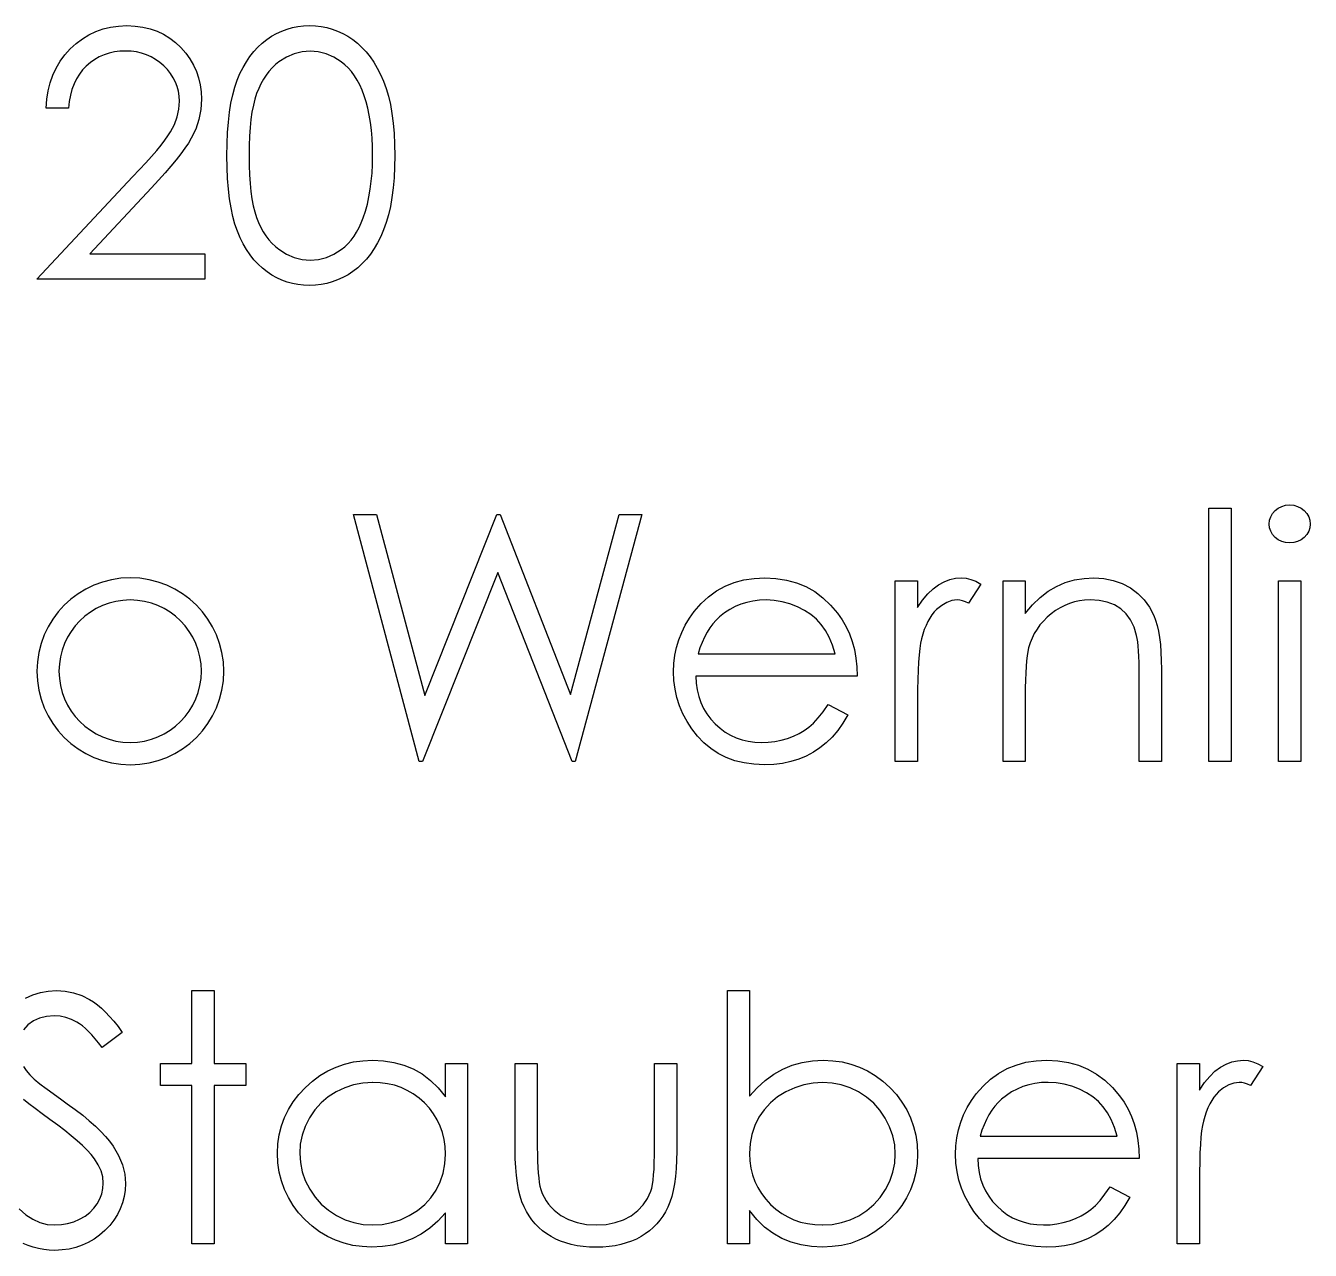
# Model space of a CAD drawing. Header units: millimetres. Extents: x -138 to 138, y -82 to 75.
# Drawn here: x -101.51 to -83.31, y -35.46 to -18.12 of the extents above; entities that cross this region are included whole.
import ezdxf

# ---------------------------------------------------------------- set-up
doc = ezdxf.new("R2010")
doc.units = ezdxf.units.MM

msp = doc.modelspace()

# ---------------------------------------------------------------- linework, layer by layer
at = {"color": 7, "linetype": 'Continuous', "flags": 128}
for points in [[(-100.905, -19.282), (-101.219, -19.282), (-101.219, -19.282), (-101.21, -19.157), (-101.192, -19.038), (-101.165, -18.925), (-101.127, -18.817), (-101.08, -18.716), (-101.023, -18.619), (-100.956, -18.528), (-100.88, -18.444), (-100.797, -18.366), (-100.708, -18.3), (-100.614, -18.244), (-100.517, -18.197), (-100.414, -18.162), (-100.307, -18.136), (-100.194, -18.12), (-100.077, -18.115), (-100.077, -18.115), (-99.962, -18.12), (-99.852, -18.135), (-99.748, -18.159), (-99.65, -18.193), (-99.557, -18.237), (-99.47, -18.29), (-99.388, -18.352), (-99.312, -18.425), (-99.244, -18.505), (-99.185, -18.587), (-99.134, -18.674), (-99.093, -18.763), (-99.061, -18.856), (-99.038, -18.953), (-99.025, -19.052), (-99.02, -19.156), (-99.02, -19.156), (-99.029, -19.302), (-99.056, -19.443), (-99.101, -19.579), (-99.165, -19.71), (-99.206, -19.778), (-99.255, -19.851), (-99.312, -19.931), (-99.378, -20.015), (-99.453, -20.106), (-99.536, -20.202), (-99.628, -20.304), (-99.728, -20.412), (-99.728, -20.412), (-100.604, -21.346), (-100.604, -21.346), (-98.975, -21.346), (-98.975, -21.346), (-98.975, -21.705), (-98.975, -21.705), (-101.353, -21.705), (-101.353, -21.705), (-99.996, -20.257), (-99.996, -20.257), (-99.897, -20.153), (-99.807, -20.056), (-99.727, -19.966), (-99.655, -19.884), (-99.593, -19.807), (-99.539, -19.739), (-99.495, -19.676), (-99.459, -19.621), (-99.404, -19.516), (-99.365, -19.408), (-99.342, -19.298), (-99.334, -19.184), (-99.334, -19.184), (-99.338, -19.112), (-99.348, -19.044), (-99.365, -18.978), (-99.389, -18.914), (-99.42, -18.852), (-99.458, -18.794), (-99.502, -18.738), (-99.554, -18.684), (-99.611, -18.635), (-99.671, -18.592), (-99.733, -18.556), (-99.799, -18.527), (-99.868, -18.504), (-99.94, -18.488), (-100.015, -18.478), (-100.093, -18.474), (-100.093, -18.474), (-100.175, -18.478), (-100.254, -18.488), (-100.329, -18.505), (-100.4, -18.528), (-100.469, -18.557), (-100.533, -18.594), (-100.594, -18.637), (-100.652, -18.687), (-100.704, -18.742), (-100.75, -18.803), (-100.791, -18.87), (-100.826, -18.941), (-100.855, -19.018), (-100.877, -19.101), (-100.894, -19.189), (-100.905, -19.282)], [(-98.661, -19.957), (-98.659, -19.788), (-98.652, -19.63), (-98.64, -19.481), (-98.624, -19.342), (-98.604, -19.213), (-98.578, -19.094), (-98.547, -18.984), (-98.513, -18.885), (-98.475, -18.793), (-98.432, -18.706), (-98.385, -18.627), (-98.334, -18.552), (-98.28, -18.483), (-98.223, -18.42), (-98.161, -18.363), (-98.095, -18.311), (-98.027, -18.265), (-97.956, -18.226), (-97.883, -18.192), (-97.808, -18.165), (-97.732, -18.143), (-97.654, -18.127), (-97.574, -18.118), (-97.491, -18.115), (-97.491, -18.115), (-97.407, -18.118), (-97.325, -18.127), (-97.246, -18.143), (-97.168, -18.165), (-97.093, -18.192), (-97.019, -18.226), (-96.947, -18.265), (-96.877, -18.312), (-96.811, -18.364), (-96.747, -18.423), (-96.687, -18.487), (-96.631, -18.557), (-96.579, -18.634), (-96.53, -18.717), (-96.485, -18.806), (-96.443, -18.901), (-96.406, -19.004), (-96.373, -19.115), (-96.345, -19.234), (-96.323, -19.361), (-96.305, -19.497), (-96.293, -19.642), (-96.286, -19.795), (-96.283, -19.957), (-96.283, -19.957), (-96.286, -20.117), (-96.293, -20.269), (-96.305, -20.414), (-96.322, -20.549), (-96.345, -20.676), (-96.372, -20.794), (-96.403, -20.905), (-96.441, -21.007), (-96.482, -21.102), (-96.527, -21.19), (-96.575, -21.273), (-96.628, -21.35), (-96.684, -21.421), (-96.744, -21.485), (-96.808, -21.544), (-96.875, -21.597), (-96.945, -21.643), (-97.018, -21.683), (-97.092, -21.717), (-97.168, -21.745), (-97.245, -21.767), (-97.325, -21.782), (-97.407, -21.792), (-97.491, -21.795), (-97.491, -21.795), (-97.574, -21.792), (-97.654, -21.783), (-97.732, -21.768), (-97.808, -21.747), (-97.882, -21.72), (-97.954, -21.686), (-98.024, -21.647), (-98.092, -21.602), (-98.158, -21.551), (-98.219, -21.494), (-98.277, -21.431), (-98.331, -21.362), (-98.381, -21.287), (-98.428, -21.207), (-98.472, -21.12), (-98.511, -21.027), (-98.546, -20.927), (-98.577, -20.817), (-98.602, -20.697), (-98.623, -20.568), (-98.64, -20.43), (-98.652, -20.281), (-98.659, -20.123), (-98.661, -19.957)], [(-98.347, -19.955), (-98.346, -20.095), (-98.34, -20.227), (-98.331, -20.351), (-98.32, -20.464), (-98.305, -20.569), (-98.287, -20.666), (-98.265, -20.754), (-98.24, -20.832), (-98.211, -20.905), (-98.179, -20.972), (-98.145, -21.035), (-98.107, -21.093), (-98.066, -21.147), (-98.022, -21.197), (-97.974, -21.242), (-97.923, -21.282), (-97.817, -21.35), (-97.707, -21.397), (-97.595, -21.426), (-97.48, -21.436), (-97.48, -21.436), (-97.365, -21.427), (-97.252, -21.398), (-97.144, -21.352), (-97.04, -21.286), (-96.99, -21.246), (-96.944, -21.202), (-96.9, -21.152), (-96.86, -21.098), (-96.823, -21.04), (-96.788, -20.976), (-96.757, -20.908), (-96.729, -20.835), (-96.729, -20.835), (-96.699, -20.741), (-96.671, -20.643), (-96.649, -20.54), (-96.63, -20.433), (-96.616, -20.32), (-96.605, -20.203), (-96.599, -20.081), (-96.597, -19.955), (-96.597, -19.955), (-96.599, -19.829), (-96.604, -19.708), (-96.614, -19.594), (-96.626, -19.485), (-96.643, -19.382), (-96.663, -19.286), (-96.687, -19.194), (-96.715, -19.109), (-96.746, -19.029), (-96.779, -18.955), (-96.816, -18.887), (-96.855, -18.824), (-96.897, -18.766), (-96.943, -18.714), (-96.99, -18.668), (-97.041, -18.627), (-97.147, -18.561), (-97.255, -18.512), (-97.366, -18.484), (-97.48, -18.474), (-97.48, -18.474), (-97.596, -18.484), (-97.709, -18.512), (-97.818, -18.561), (-97.923, -18.627), (-97.974, -18.667), (-98.021, -18.712), (-98.065, -18.762), (-98.106, -18.816), (-98.144, -18.874), (-98.179, -18.937), (-98.21, -19.004), (-98.239, -19.077), (-98.264, -19.155), (-98.286, -19.243), (-98.305, -19.339), (-98.32, -19.445), (-98.331, -19.559), (-98.34, -19.682), (-98.346, -19.814), (-98.347, -19.955)], [(-83.608, -24.904), (-83.55, -24.909), (-83.496, -24.924), (-83.446, -24.949), (-83.401, -24.983), (-83.363, -25.024), (-83.337, -25.071), (-83.32, -25.121), (-83.315, -25.175), (-83.315, -25.175), (-83.32, -25.227), (-83.337, -25.276), (-83.363, -25.322), (-83.401, -25.363), (-83.446, -25.397), (-83.496, -25.423), (-83.55, -25.437), (-83.608, -25.442), (-83.608, -25.442), (-83.665, -25.437), (-83.718, -25.423), (-83.768, -25.397), (-83.813, -25.363), (-83.85, -25.322), (-83.876, -25.276), (-83.893, -25.227), (-83.898, -25.175), (-83.898, -25.175), (-83.893, -25.121), (-83.876, -25.071), (-83.85, -25.024), (-83.813, -24.983), (-83.768, -24.949), (-83.718, -24.924), (-83.665, -24.909), (-83.608, -24.904)], [(-96.866, -25.039), (-96.542, -25.039), (-96.542, -25.039), (-95.857, -27.605), (-95.857, -27.605), (-94.838, -25.039), (-94.838, -25.039), (-94.792, -25.039), (-94.792, -25.039), (-93.792, -27.588), (-93.792, -27.588), (-93.104, -25.039), (-93.104, -25.039), (-92.783, -25.039), (-92.783, -25.039), (-93.727, -28.539), (-93.727, -28.539), (-93.771, -28.539), (-93.771, -28.539), (-94.824, -25.862), (-94.824, -25.862), (-95.89, -28.539), (-95.89, -28.539), (-95.935, -28.539), (-95.935, -28.539), (-96.866, -25.039)], [(-84.751, -24.949), (-84.437, -24.949), (-84.437, -24.949), (-84.437, -28.539), (-84.437, -28.539), (-84.751, -28.539), (-84.751, -28.539), (-84.751, -24.949)], [(-90.145, -27.731), (-89.866, -27.877), (-89.866, -27.877), (-89.935, -27.994), (-90.008, -28.1), (-90.087, -28.194), (-90.171, -28.275), (-90.26, -28.346), (-90.354, -28.407), (-90.454, -28.461), (-90.56, -28.505), (-90.671, -28.539), (-90.79, -28.564), (-90.915, -28.578), (-91.048, -28.583), (-91.048, -28.583), (-91.195, -28.577), (-91.334, -28.558), (-91.464, -28.527), (-91.587, -28.482), (-91.7, -28.426), (-91.806, -28.356), (-91.904, -28.274), (-91.993, -28.18), (-92.073, -28.077), (-92.143, -27.971), (-92.201, -27.862), (-92.249, -27.749), (-92.286, -27.633), (-92.313, -27.515), (-92.328, -27.392), (-92.334, -27.267), (-92.334, -27.267), (-92.329, -27.149), (-92.316, -27.034), (-92.293, -26.922), (-92.26, -26.814), (-92.219, -26.709), (-92.169, -26.607), (-92.108, -26.508), (-92.04, -26.413), (-92.04, -26.413), (-91.942, -26.301), (-91.837, -26.204), (-91.724, -26.122), (-91.603, -26.055), (-91.474, -26.003), (-91.337, -25.965), (-91.193, -25.944), (-91.04, -25.936), (-91.04, -25.936), (-90.883, -25.944), (-90.733, -25.968), (-90.593, -26.007), (-90.46, -26.061), (-90.335, -26.132), (-90.219, -26.219), (-90.11, -26.322), (-90.01, -26.439), (-90.01, -26.439), (-89.945, -26.531), (-89.89, -26.628), (-89.842, -26.731), (-89.804, -26.839), (-89.773, -26.953), (-89.75, -27.072), (-89.737, -27.197), (-89.732, -27.327), (-89.732, -27.327), (-92.02, -27.327), (-92.02, -27.327), (-92.014, -27.428), (-92, -27.525), (-91.977, -27.617), (-91.946, -27.703), (-91.909, -27.786), (-91.862, -27.863), (-91.808, -27.936), (-91.745, -28.005), (-91.676, -28.067), (-91.604, -28.121), (-91.528, -28.166), (-91.447, -28.203), (-91.363, -28.232), (-91.275, -28.252), (-91.183, -28.265), (-91.087, -28.269), (-91.087, -28.269), (-90.993, -28.266), (-90.901, -28.255), (-90.81, -28.236), (-90.72, -28.21), (-90.634, -28.177), (-90.555, -28.14), (-90.482, -28.098), (-90.417, -28.051), (-90.353, -27.994), (-90.286, -27.921), (-90.217, -27.834), (-90.145, -27.731)], [(-89.193, -25.981), (-88.879, -25.981), (-88.879, -25.981), (-88.879, -26.357), (-88.879, -26.357), (-88.807, -26.254), (-88.734, -26.165), (-88.659, -26.093), (-88.582, -26.036), (-88.502, -25.992), (-88.421, -25.96), (-88.339, -25.942), (-88.255, -25.936), (-88.255, -25.936), (-88.19, -25.942), (-88.122, -25.958), (-88.053, -25.985), (-87.982, -26.024), (-87.982, -26.024), (-88.154, -26.296), (-88.154, -26.296), (-88.2, -26.276), (-88.242, -26.261), (-88.28, -26.253), (-88.315, -26.25), (-88.315, -26.25), (-88.39, -26.258), (-88.464, -26.284), (-88.536, -26.326), (-88.608, -26.385), (-88.642, -26.42), (-88.674, -26.461), (-88.704, -26.506), (-88.732, -26.556), (-88.758, -26.61), (-88.782, -26.669), (-88.803, -26.733), (-88.823, -26.801), (-88.823, -26.801), (-88.836, -26.862), (-88.847, -26.937), (-88.857, -27.026), (-88.865, -27.129), (-88.871, -27.246), (-88.875, -27.376), (-88.878, -27.52), (-88.879, -27.679), (-88.879, -27.679), (-88.879, -28.539), (-88.879, -28.539), (-89.193, -28.539), (-89.193, -28.539), (-89.193, -25.981)], [(-87.667, -25.981), (-87.353, -25.981), (-87.353, -25.981), (-87.353, -26.442), (-87.353, -26.442), (-87.25, -26.319), (-87.142, -26.213), (-87.029, -26.126), (-86.91, -26.057), (-86.785, -26.004), (-86.656, -25.966), (-86.52, -25.944), (-86.38, -25.936), (-86.38, -25.936), (-86.239, -25.945), (-86.105, -25.972), (-85.981, -26.017), (-85.864, -26.08), (-85.759, -26.159), (-85.668, -26.25), (-85.592, -26.354), (-85.531, -26.47), (-85.506, -26.535), (-85.484, -26.61), (-85.466, -26.692), (-85.45, -26.783), (-85.439, -26.882), (-85.431, -26.99), (-85.425, -27.108), (-85.424, -27.232), (-85.424, -27.232), (-85.424, -28.539), (-85.424, -28.539), (-85.738, -28.539), (-85.738, -28.539), (-85.738, -27.335), (-85.738, -27.335), (-85.739, -27.231), (-85.74, -27.136), (-85.743, -27.049), (-85.747, -26.972), (-85.753, -26.904), (-85.759, -26.845), (-85.767, -26.794), (-85.775, -26.753), (-85.775, -26.753), (-85.811, -26.636), (-85.861, -26.533), (-85.924, -26.447), (-86, -26.376), (-86.09, -26.321), (-86.192, -26.282), (-86.307, -26.258), (-86.435, -26.25), (-86.435, -26.25), (-86.511, -26.253), (-86.584, -26.262), (-86.656, -26.277), (-86.726, -26.298), (-86.794, -26.326), (-86.86, -26.359), (-86.924, -26.399), (-86.985, -26.445), (-87.043, -26.495), (-87.096, -26.548), (-87.144, -26.604), (-87.186, -26.663), (-87.224, -26.725), (-87.256, -26.789), (-87.283, -26.857), (-87.305, -26.927), (-87.305, -26.927), (-87.316, -26.979), (-87.326, -27.041), (-87.334, -27.112), (-87.341, -27.193), (-87.346, -27.284), (-87.351, -27.384), (-87.353, -27.494), (-87.353, -27.614), (-87.353, -27.614), (-87.353, -28.539), (-87.353, -28.539), (-87.667, -28.539), (-87.667, -28.539), (-87.667, -25.981)], [(-83.764, -25.981), (-83.449, -25.981), (-83.449, -25.981), (-83.449, -28.539), (-83.449, -28.539), (-83.764, -28.539), (-83.764, -28.539), (-83.764, -25.981)], [(-90.046, -27.013), (-90.083, -26.889), (-90.128, -26.778), (-90.181, -26.681), (-90.241, -26.596), (-90.31, -26.522), (-90.39, -26.455), (-90.48, -26.397), (-90.58, -26.345), (-90.686, -26.303), (-90.797, -26.274), (-90.909, -26.256), (-91.024, -26.25), (-91.024, -26.25), (-91.118, -26.254), (-91.209, -26.265), (-91.296, -26.284), (-91.38, -26.31), (-91.461, -26.344), (-91.538, -26.385), (-91.612, -26.434), (-91.683, -26.49), (-91.683, -26.49), (-91.732, -26.536), (-91.777, -26.588), (-91.82, -26.645), (-91.859, -26.707), (-91.896, -26.776), (-91.93, -26.85), (-91.96, -26.928), (-91.987, -27.013), (-91.987, -27.013), (-90.046, -27.013)], [(-101.513, -31.89), (-101.41, -31.843), (-101.302, -31.809), (-101.191, -31.789), (-101.074, -31.782), (-101.074, -31.782), (-100.951, -31.79), (-100.831, -31.814), (-100.716, -31.854), (-100.605, -31.909), (-100.549, -31.944), (-100.494, -31.985), (-100.437, -32.034), (-100.379, -32.089), (-100.321, -32.15), (-100.262, -32.218), (-100.202, -32.293), (-100.142, -32.375), (-100.142, -32.375), (-100.426, -32.59), (-100.426, -32.59), (-100.478, -32.524), (-100.527, -32.464), (-100.575, -32.41), (-100.621, -32.363), (-100.665, -32.321), (-100.707, -32.284), (-100.748, -32.253), (-100.785, -32.229), (-100.861, -32.19), (-100.94, -32.163), (-101.023, -32.147), (-101.109, -32.141), (-101.109, -32.141), (-101.217, -32.149), (-101.315, -32.173), (-101.402, -32.213), (-101.479, -32.269), (-101.542, -32.337)], [(-99.155, -31.782), (-98.841, -31.782), (-98.841, -31.782), (-98.841, -32.814), (-98.841, -32.814), (-98.392, -32.814), (-98.392, -32.814), (-98.392, -33.128), (-98.392, -33.128), (-98.841, -33.128), (-98.841, -33.128), (-98.841, -35.372), (-98.841, -35.372), (-99.155, -35.372), (-99.155, -35.372), (-99.155, -33.128), (-99.155, -33.128), (-99.603, -33.128), (-99.603, -33.128), (-99.603, -32.814), (-99.603, -32.814), (-99.155, -32.814), (-99.155, -32.814), (-99.155, -31.782)], [(-91.571, -35.372), (-91.571, -31.782), (-91.571, -31.782), (-91.257, -31.782), (-91.257, -31.782), (-91.257, -33.278), (-91.257, -33.278), (-91.148, -33.158), (-91.034, -33.055), (-90.913, -32.968), (-90.786, -32.896), (-90.652, -32.841), (-90.513, -32.801), (-90.366, -32.777), (-90.214, -32.769), (-90.214, -32.769), (-90.079, -32.776), (-89.947, -32.794), (-89.822, -32.824), (-89.701, -32.866), (-89.586, -32.921), (-89.476, -32.987), (-89.37, -33.066), (-89.27, -33.157), (-89.178, -33.257), (-89.099, -33.361), (-89.032, -33.471), (-88.976, -33.586), (-88.934, -33.706), (-88.904, -33.831), (-88.885, -33.962), (-88.879, -34.098), (-88.879, -34.098), (-88.885, -34.232), (-88.904, -34.361), (-88.934, -34.485), (-88.978, -34.604), (-89.033, -34.718), (-89.101, -34.827), (-89.181, -34.932), (-89.274, -35.03), (-89.375, -35.121), (-89.481, -35.199), (-89.592, -35.266), (-89.708, -35.32), (-89.83, -35.363), (-89.956, -35.393), (-90.088, -35.41), (-90.224, -35.417), (-90.224, -35.417), (-90.379, -35.409), (-90.527, -35.386), (-90.668, -35.347), (-90.801, -35.293), (-90.926, -35.221), (-91.044, -35.132), (-91.154, -35.024), (-91.257, -34.899), (-91.257, -34.899), (-91.257, -35.372), (-91.257, -35.372), (-91.571, -35.372)], [(-101.543, -32.859), (-101.503, -32.916), (-101.453, -32.975), (-101.392, -33.036), (-101.392, -33.036), (-101.369, -33.057), (-101.336, -33.083), (-101.292, -33.116), (-101.238, -33.157), (-101.175, -33.204), (-101.1, -33.257), (-101.016, -33.318), (-100.921, -33.385), (-100.921, -33.385), (-100.808, -33.468), (-100.703, -33.549), (-100.609, -33.627), (-100.523, -33.704), (-100.447, -33.778), (-100.379, -33.849), (-100.321, -33.918), (-100.273, -33.986), (-100.196, -34.118), (-100.141, -34.249), (-100.108, -34.382), (-100.097, -34.514), (-100.097, -34.514), (-100.101, -34.608), (-100.115, -34.699), (-100.138, -34.787), (-100.17, -34.872), (-100.21, -34.954), (-100.261, -35.033), (-100.32, -35.108), (-100.389, -35.18), (-100.464, -35.246), (-100.542, -35.303), (-100.625, -35.352), (-100.711, -35.391), (-100.802, -35.422), (-100.896, -35.444), (-100.994, -35.457), (-101.097, -35.462), (-101.097, -35.462), (-101.176, -35.459), (-101.254, -35.45), (-101.329, -35.437), (-101.403, -35.417), (-101.475, -35.393), (-101.545, -35.363)], [(-95.251, -32.814), (-95.251, -35.372), (-95.251, -35.372), (-95.565, -35.372), (-95.565, -35.372), (-95.565, -34.929), (-95.565, -34.929), (-95.674, -35.047), (-95.788, -35.148), (-95.91, -35.232), (-96.037, -35.3), (-96.171, -35.351), (-96.311, -35.387), (-96.457, -35.41), (-96.61, -35.417), (-96.61, -35.417), (-96.745, -35.41), (-96.875, -35.392), (-97.001, -35.362), (-97.121, -35.32), (-97.236, -35.265), (-97.347, -35.199), (-97.452, -35.12), (-97.553, -35.029), (-97.644, -34.929), (-97.724, -34.825), (-97.79, -34.715), (-97.846, -34.599), (-97.888, -34.479), (-97.919, -34.353), (-97.937, -34.222), (-97.943, -34.086), (-97.943, -34.086), (-97.937, -33.953), (-97.919, -33.824), (-97.888, -33.7), (-97.844, -33.581), (-97.789, -33.468), (-97.722, -33.359), (-97.642, -33.254), (-97.549, -33.156), (-97.448, -33.065), (-97.342, -32.987), (-97.231, -32.92), (-97.114, -32.866), (-96.993, -32.823), (-96.867, -32.793), (-96.736, -32.776), (-96.6, -32.769), (-96.6, -32.769), (-96.443, -32.777), (-96.295, -32.8), (-96.154, -32.839), (-96.021, -32.893), (-95.895, -32.964), (-95.777, -33.054), (-95.667, -33.161), (-95.565, -33.287), (-95.565, -33.287), (-95.565, -32.814), (-95.565, -32.814), (-95.251, -32.814)], [(-94.578, -32.814), (-94.264, -32.814), (-94.264, -32.814), (-94.264, -34), (-94.264, -34), (-94.263, -34.105), (-94.261, -34.2), (-94.257, -34.288), (-94.251, -34.367), (-94.244, -34.437), (-94.236, -34.5), (-94.226, -34.553), (-94.214, -34.599), (-94.214, -34.599), (-94.193, -34.655), (-94.168, -34.709), (-94.139, -34.76), (-94.106, -34.807), (-94.068, -34.852), (-94.026, -34.894), (-93.98, -34.932), (-93.93, -34.967), (-93.82, -35.026), (-93.699, -35.069), (-93.569, -35.094), (-93.429, -35.103), (-93.429, -35.103), (-93.288, -35.094), (-93.159, -35.07), (-93.042, -35.028), (-92.935, -34.971), (-92.842, -34.9), (-92.764, -34.818), (-92.701, -34.726), (-92.655, -34.624), (-92.655, -34.624), (-92.643, -34.582), (-92.633, -34.53), (-92.624, -34.467), (-92.616, -34.394), (-92.61, -34.311), (-92.607, -34.218), (-92.604, -34.114), (-92.603, -34), (-92.603, -34), (-92.603, -32.814), (-92.603, -32.814), (-92.289, -32.814), (-92.289, -32.814), (-92.289, -34.059), (-92.289, -34.059), (-92.291, -34.186), (-92.297, -34.305), (-92.307, -34.417), (-92.321, -34.519), (-92.338, -34.615), (-92.36, -34.701), (-92.386, -34.779), (-92.415, -34.85), (-92.449, -34.915), (-92.486, -34.976), (-92.528, -35.033), (-92.573, -35.087), (-92.623, -35.138), (-92.676, -35.184), (-92.734, -35.227), (-92.795, -35.267), (-92.861, -35.302), (-92.93, -35.333), (-93.004, -35.358), (-93.081, -35.379), (-93.163, -35.396), (-93.248, -35.408), (-93.337, -35.415), (-93.431, -35.417), (-93.431, -35.417), (-93.525, -35.415), (-93.614, -35.408), (-93.7, -35.396), (-93.782, -35.379), (-93.86, -35.358), (-93.933, -35.333), (-94.003, -35.302), (-94.069, -35.267), (-94.131, -35.227), (-94.189, -35.184), (-94.243, -35.137), (-94.293, -35.086), (-94.339, -35.032), (-94.38, -34.974), (-94.418, -34.912), (-94.451, -34.847), (-94.481, -34.775), (-94.507, -34.695), (-94.529, -34.606), (-94.546, -34.509), (-94.56, -34.404), (-94.57, -34.29), (-94.576, -34.167), (-94.578, -34.036), (-94.578, -34.036), (-94.578, -32.814)], [(-86.152, -34.564), (-85.873, -34.711), (-85.873, -34.711), (-85.941, -34.828), (-86.015, -34.933), (-86.093, -35.027), (-86.178, -35.108), (-86.267, -35.179), (-86.361, -35.241), (-86.461, -35.294), (-86.566, -35.338), (-86.677, -35.373), (-86.796, -35.397), (-86.921, -35.412), (-87.054, -35.417), (-87.054, -35.417), (-87.201, -35.41), (-87.34, -35.391), (-87.47, -35.36), (-87.593, -35.316), (-87.707, -35.259), (-87.813, -35.19), (-87.911, -35.108), (-88, -35.013), (-88.08, -34.911), (-88.149, -34.805), (-88.207, -34.695), (-88.255, -34.582), (-88.293, -34.467), (-88.319, -34.348), (-88.335, -34.226), (-88.341, -34.1), (-88.341, -34.1), (-88.336, -33.982), (-88.322, -33.867), (-88.299, -33.756), (-88.267, -33.647), (-88.226, -33.542), (-88.175, -33.44), (-88.115, -33.341), (-88.046, -33.246), (-88.046, -33.246), (-87.949, -33.135), (-87.843, -33.037), (-87.731, -32.956), (-87.609, -32.888), (-87.48, -32.837), (-87.344, -32.799), (-87.199, -32.777), (-87.046, -32.769), (-87.046, -32.769), (-86.889, -32.777), (-86.74, -32.801), (-86.599, -32.84), (-86.466, -32.895), (-86.342, -32.966), (-86.225, -33.053), (-86.117, -33.155), (-86.016, -33.273), (-86.016, -33.273), (-85.952, -33.365), (-85.896, -33.461), (-85.849, -33.564), (-85.81, -33.672), (-85.779, -33.786), (-85.757, -33.905), (-85.744, -34.03), (-85.738, -34.16), (-85.738, -34.16), (-88.026, -34.16), (-88.026, -34.16), (-88.02, -34.261), (-88.006, -34.358), (-87.984, -34.45), (-87.953, -34.537), (-87.915, -34.619), (-87.869, -34.697), (-87.814, -34.77), (-87.752, -34.838), (-87.683, -34.9), (-87.611, -34.954), (-87.534, -35), (-87.454, -35.037), (-87.369, -35.065), (-87.281, -35.086), (-87.189, -35.098), (-87.093, -35.103), (-87.093, -35.103), (-86.999, -35.099), (-86.907, -35.088), (-86.816, -35.069), (-86.727, -35.043), (-86.64, -35.011), (-86.561, -34.973), (-86.489, -34.931), (-86.423, -34.884), (-86.359, -34.827), (-86.293, -34.754), (-86.223, -34.667), (-86.152, -34.564)], [(-85.199, -32.814), (-84.885, -32.814), (-84.885, -32.814), (-84.885, -33.191), (-84.885, -33.191), (-84.814, -33.087), (-84.74, -32.999), (-84.665, -32.926), (-84.588, -32.869), (-84.509, -32.825), (-84.428, -32.794), (-84.346, -32.776), (-84.261, -32.769), (-84.261, -32.769), (-84.196, -32.775), (-84.129, -32.791), (-84.059, -32.818), (-83.988, -32.857), (-83.988, -32.857), (-84.16, -33.129), (-84.16, -33.129), (-84.206, -33.109), (-84.248, -33.095), (-84.287, -33.086), (-84.321, -33.083), (-84.321, -33.083), (-84.396, -33.092), (-84.47, -33.117), (-84.543, -33.159), (-84.614, -33.218), (-84.648, -33.254), (-84.681, -33.294), (-84.71, -33.339), (-84.738, -33.389), (-84.764, -33.444), (-84.788, -33.503), (-84.81, -33.566), (-84.829, -33.634), (-84.829, -33.634), (-84.843, -33.695), (-84.854, -33.77), (-84.864, -33.86), (-84.871, -33.963), (-84.878, -34.079), (-84.882, -34.209), (-84.885, -34.354), (-84.885, -34.512), (-84.885, -34.512), (-84.885, -35.372), (-84.885, -35.372), (-85.199, -35.372), (-85.199, -35.372), (-85.199, -32.814)], [(-96.595, -33.083), (-96.733, -33.092), (-96.865, -33.116), (-96.991, -33.158), (-97.112, -33.215), (-97.224, -33.287), (-97.325, -33.374), (-97.413, -33.473), (-97.489, -33.585), (-97.55, -33.706), (-97.594, -33.831), (-97.621, -33.958), (-97.629, -34.09), (-97.629, -34.09), (-97.62, -34.22), (-97.594, -34.348), (-97.55, -34.472), (-97.488, -34.594), (-97.411, -34.708), (-97.323, -34.808), (-97.222, -34.895), (-97.109, -34.969), (-96.987, -35.028), (-96.862, -35.069), (-96.732, -35.094), (-96.598, -35.103), (-96.598, -35.103), (-96.462, -35.094), (-96.33, -35.07), (-96.201, -35.028), (-96.077, -34.97), (-95.961, -34.898), (-95.859, -34.814), (-95.772, -34.718), (-95.698, -34.61), (-95.64, -34.493), (-95.598, -34.369), (-95.573, -34.237), (-95.565, -34.099), (-95.565, -34.099), (-95.57, -33.993), (-95.584, -33.891), (-95.607, -33.794), (-95.639, -33.701), (-95.681, -33.613), (-95.732, -33.529), (-95.793, -33.449), (-95.863, -33.374), (-95.939, -33.306), (-96.02, -33.247), (-96.105, -33.197), (-96.194, -33.156), (-96.288, -33.124), (-96.387, -33.102), (-96.489, -33.088), (-96.596, -33.083)], [(-90.226, -35.103), (-90.089, -35.094), (-89.957, -35.07), (-89.831, -35.028), (-89.71, -34.971), (-89.598, -34.899), (-89.497, -34.812), (-89.409, -34.714), (-89.333, -34.601), (-89.272, -34.481), (-89.228, -34.356), (-89.201, -34.229), (-89.193, -34.098), (-89.193, -34.098), (-89.202, -33.967), (-89.228, -33.839), (-89.273, -33.714), (-89.335, -33.592), (-89.411, -33.478), (-89.499, -33.378), (-89.6, -33.291), (-89.713, -33.217), (-89.834, -33.158), (-89.959, -33.117), (-90.088, -33.092), (-90.222, -33.083), (-90.222, -33.083), (-90.358, -33.092), (-90.489, -33.117), (-90.618, -33.158), (-90.744, -33.217), (-90.86, -33.29), (-90.963, -33.374), (-91.051, -33.47), (-91.125, -33.578), (-91.183, -33.695), (-91.224, -33.819), (-91.249, -33.95), (-91.257, -34.088), (-91.257, -34.088), (-91.252, -34.194), (-91.238, -34.296), (-91.215, -34.393), (-91.183, -34.486), (-91.141, -34.574), (-91.09, -34.658), (-91.029, -34.737), (-90.96, -34.812), (-90.883, -34.88), (-90.802, -34.939), (-90.717, -34.989), (-90.628, -35.03), (-90.534, -35.062), (-90.435, -35.084), (-90.333, -35.098), (-90.227, -35.103)], [(-86.052, -33.846), (-86.089, -33.722), (-86.135, -33.611), (-86.187, -33.514), (-86.248, -33.43), (-86.316, -33.355), (-86.396, -33.289), (-86.486, -33.23), (-86.586, -33.179), (-86.693, -33.137), (-86.803, -33.107), (-86.915, -33.089), (-87.03, -33.083), (-87.03, -33.083), (-87.124, -33.087), (-87.215, -33.098), (-87.303, -33.117), (-87.386, -33.143), (-87.468, -33.177), (-87.545, -33.218), (-87.618, -33.267), (-87.689, -33.323), (-87.689, -33.323), (-87.738, -33.369), (-87.784, -33.421), (-87.827, -33.478), (-87.866, -33.541), (-87.902, -33.609), (-87.936, -33.683), (-87.966, -33.761), (-87.993, -33.846), (-87.993, -33.846), (-86.052, -33.846)], [(-101.602, -34.875), (-101.507, -34.957), (-101.409, -35.021), (-101.308, -35.066), (-101.204, -35.094), (-101.097, -35.103), (-101.097, -35.103), (-101.005, -35.098), (-100.916, -35.082), (-100.83, -35.057), (-100.746, -35.021), (-100.669, -34.977), (-100.602, -34.925), (-100.544, -34.867), (-100.497, -34.802), (-100.459, -34.732), (-100.432, -34.66), (-100.417, -34.586), (-100.411, -34.509), (-100.411, -34.509), (-100.419, -34.423), (-100.443, -34.336), (-100.482, -34.251), (-100.537, -34.166), (-100.537, -34.166), (-100.584, -34.106), (-100.64, -34.044), (-100.706, -33.979), (-100.781, -33.91), (-100.864, -33.839), (-100.956, -33.765), (-101.057, -33.688), (-101.168, -33.608), (-101.168, -33.608), (-101.278, -33.529), (-101.376, -33.454), (-101.464, -33.386), (-101.541, -33.324)]]:
    msp.add_lwpolyline(points, dxfattribs=at)
at = {"color": 7, "linetype": 'Continuous'}
for centre, radius, start, end in [((-100.028, -27.26), 1.324, 90.001, 89.999), ((-100.03, -27.259), 1.009, 90.0005, 89.9995)]:
    msp.add_arc(centre, radius, start, end, dxfattribs=at)

doc.saveas('drawing.dxf')
